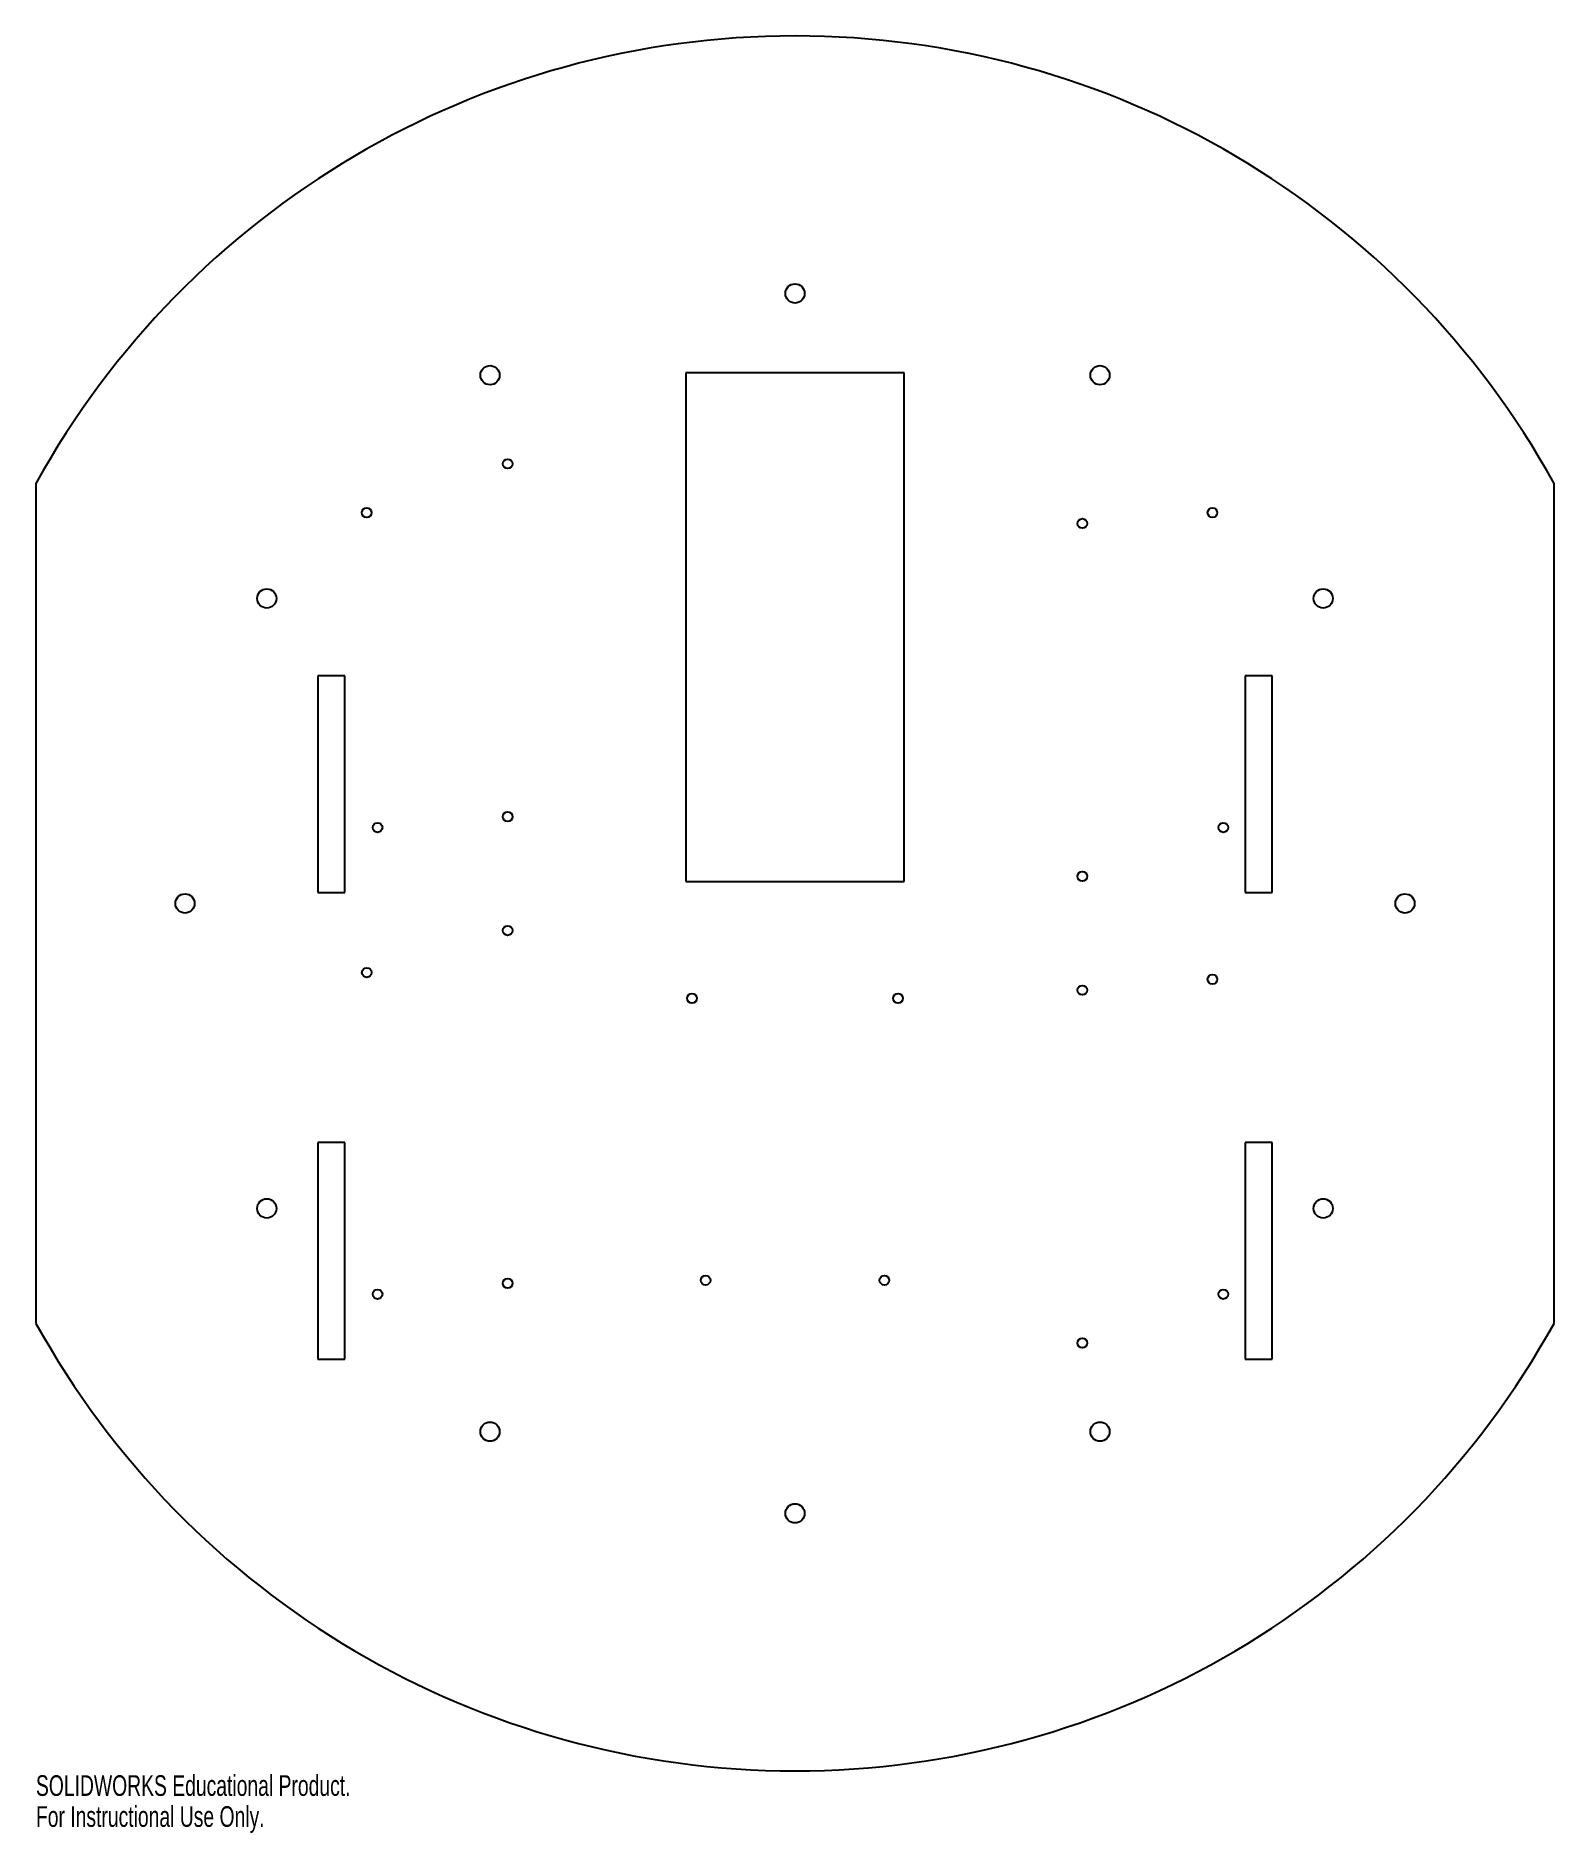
# Model space of a CAD drawing. Header units: millimetres. Extents: x -178 to 178, y -218 to 203.
import ezdxf

# ---------------------------------------------------------------- set-up
doc = ezdxf.new("R2010")
doc.units = ezdxf.units.MM
doc.styles.add('SLDTEXTSTYLE0', font='TXT', dxfattribs={"width": 0.7})

msp = doc.modelspace()

# ---------------------------------------------------------------- linework, layer by layer
at = {"color": 7, "linetype": 'Continuous', "lineweight": 25}
for p, q in [((-25.59, 124.3), (-25.59, 5.1)), ((25.59, 124.3), (-25.59, 124.3)), ((25.59, 5.1), (25.59, 124.3)), ((-177.8, 98.37), (-177.8, -98.37)), ((177.8, -98.37), (177.8, 98.37)), ((-111.76, 53.34), (-111.76, 2.54)), ((-105.41, 53.34), (-111.76, 53.34)), ((-105.41, 2.54), (-105.41, 53.34)), ((105.41, 53.34), (105.41, 2.54)), ((111.76, 53.34), (105.41, 53.34)), ((111.76, 2.54), (111.76, 53.34)), ((-25.59, 5.1), (25.59, 5.1)), ((-111.76, 2.54), (-105.41, 2.54)), ((105.41, 2.54), (111.76, 2.54)), ((-111.76, -55.98), (-111.76, -106.78)), ((-105.41, -55.98), (-111.76, -55.98)), ((-105.41, -106.78), (-105.41, -55.98)), ((105.41, -55.98), (105.41, -106.78)), ((111.76, -55.98), (105.41, -55.98)), ((111.76, -106.78), (111.76, -55.98)), ((-111.76, -106.78), (-105.41, -106.78)), ((105.41, -106.78), (111.76, -106.78))]:
    msp.add_line(p, q, dxfattribs=at)
for centre, radius in [((0, 142.88), 2.25), ((-71.44, 123.73), 2.25), ((71.44, 123.73), 2.25), ((-67.31, 102.97), 1.13), ((-100.33, 91.54), 1.13), ((97.79, 91.54), 1.13), ((67.31, 89), 1.13), ((-123.73, 71.44), 2.25), ((123.73, 71.44), 2.25), ((-67.31, 20.32), 1.13), ((-97.79, 17.78), 1.13), ((100.33, 17.78), 1.13), ((67.31, 6.35), 1.13), ((-142.88, 0), 2.25), ((142.88, 0), 2.25), ((-67.31, -6.35), 1.13), ((-100.3, -16.19), 1.13), ((97.79, -17.78), 1.13), ((67.31, -20.32), 1.13), ((-24.13, -22.23), 1.13), ((24.13, -22.23), 1.13), ((-123.73, -71.44), 2.25), ((123.73, -71.44), 2.25), ((-67.31, -89), 1.13), ((-20.95, -88.27), 1.13), ((20.95, -88.27), 1.13), ((-97.79, -91.54), 1.13), ((100.33, -91.54), 1.13), ((67.31, -102.97), 1.13), ((-71.44, -123.73), 2.25), ((71.44, -123.73), 2.25), ((0, -142.88), 2.25)]:
    msp.add_circle(centre, radius, dxfattribs=at)
for start, end in [(28.955, 151.045), (208.955, 331.045)]:
    msp.add_arc((0, 0), 203.2, start, end, dxfattribs=at)

# ---------------------------------------------------------------- texts
at = {"color": 7, "linetype": 'Continuous', "char_height": 4.8336, "attachment_point": 1, "style": 'SLDTEXTSTYLE0'}
for s, insert in [('SOLIDWORKS Educational Product.', (-177.8, -204.22)), ('For Instructional Use Only.', (-177.8, -211.47))]:
    msp.add_mtext(s, dxfattribs=dict(at, insert=insert))

doc.saveas('drawing.dxf')
